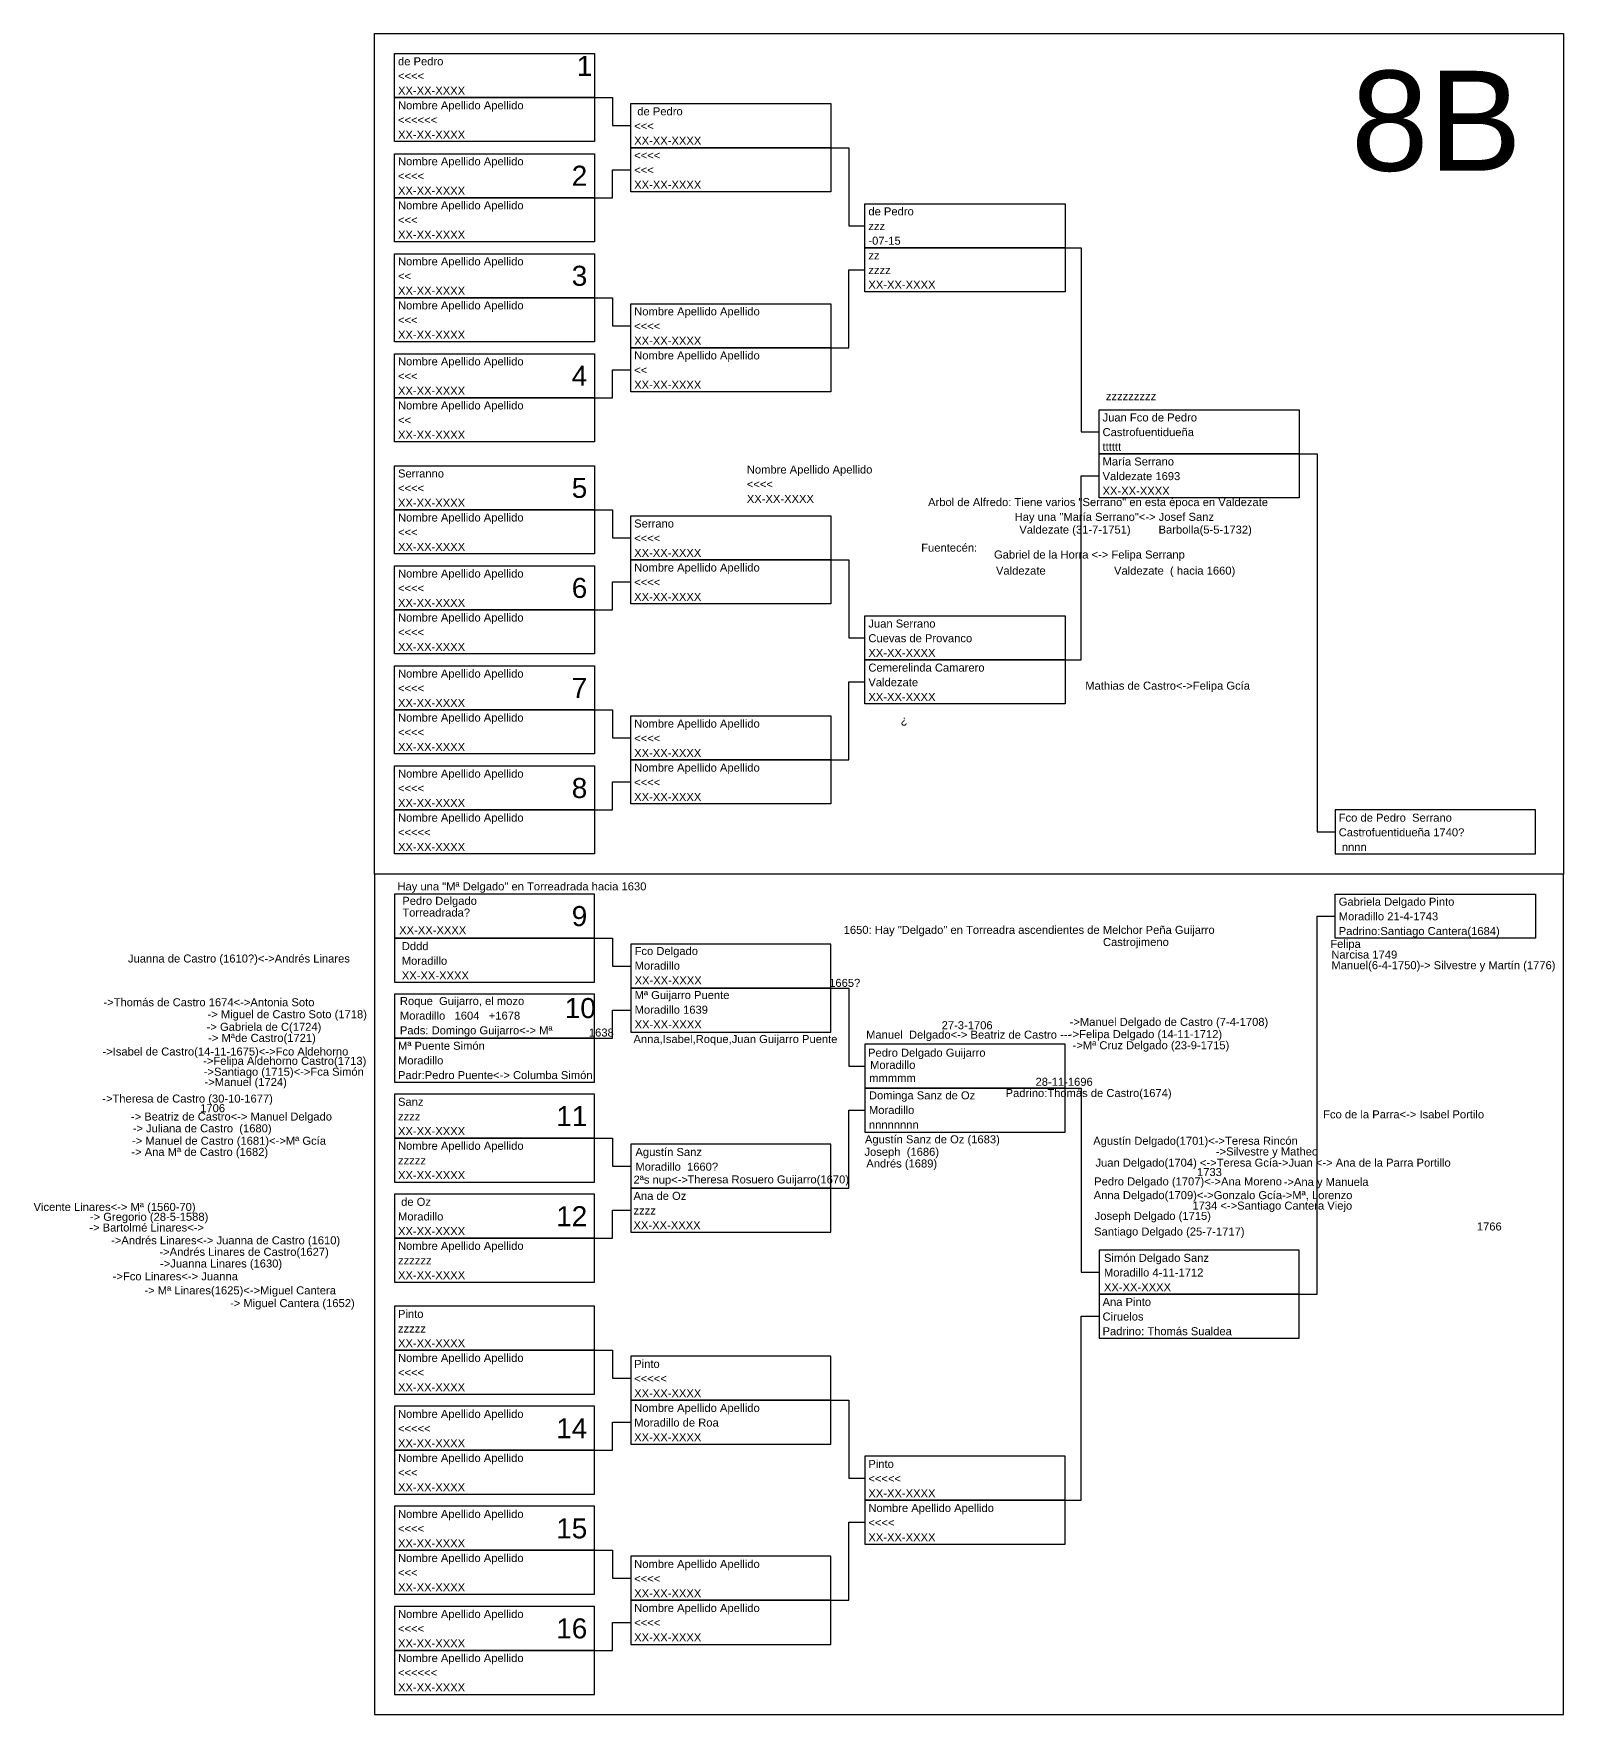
# Model space of a CAD drawing. Header units: millimetres. Extents: x -16844 to 23151, y -8543 to 4892.
# Drawn here: x -3154.5 to -2772.3, y -1000 to -580 of the extents above; entities that cross this region are included whole.
import ezdxf
from ezdxf.enums import TextEntityAlignment as Align

# ---------------------------------------------------------------- set-up
doc = ezdxf.new("R2010")
doc.units = ezdxf.units.MM
doc.layers.add('Guijarro', color=90, linetype='Continuous')
doc.styles.add('Arial', font='arial.ttf', dxfattribs={"height": 0.01})

# ---------------------------------------------------------------- blocks, each defined once
blk = doc.blocks.new('Hoja superior')
for points in [[(0, 210), (297, 210), (297, 0), (0, 0)], [(5, 205), (55, 205), (55, 194), (5, 194)], [(5, 194), (55, 194), (55, 183), (5, 183)], [(64, 192.5), (114, 192.5), (114, 181.5), (64, 181.5)], [(64, 181.5), (114, 181.5), (114, 170.5), (64, 170.5)], [(5, 180), (55, 180), (55, 169), (5, 169)], [(5, 169), (55, 169), (55, 158), (5, 158)], [(122.5, 167.5), (172.5, 167.5), (172.5, 156.5), (122.5, 156.5)], [(122.5, 156.5), (172.5, 156.5), (172.5, 145.5), (122.5, 145.5)], [(5, 155), (55, 155), (55, 144), (5, 144)], [(5, 144), (55, 144), (55, 133), (5, 133)], [(64, 142.5), (114, 142.5), (114, 131.5), (64, 131.5)], [(64, 131.5), (114, 131.5), (114, 120.5), (64, 120.5)], [(5, 130), (55, 130), (55, 119), (5, 119)], [(5, 119), (55, 119), (55, 108), (5, 108)], [(181, 116), (231, 116), (231, 105), (181, 105)], [(181, 105), (231, 105), (231, 94), (181, 94)], [(5, 102), (55, 102), (55, 91), (5, 91)], [(5, 91), (55, 91), (55, 80), (5, 80)], [(64, 89.5), (114, 89.5), (114, 78.5), (64, 78.5)], [(5, 77), (55, 77), (55, 66), (5, 66)], [(64, 78.5), (114, 78.5), (114, 67.5), (64, 67.5)], [(5, 66), (55, 66), (55, 55), (5, 55)], [(122.5, 64.5), (172.5, 64.5), (172.5, 53.5), (122.5, 53.5)], [(5, 52), (55, 52), (55, 41), (5, 41)], [(122.5, 53.5), (172.5, 53.5), (172.5, 42.5), (122.5, 42.5)], [(5, 41), (55, 41), (55, 30), (5, 30)], [(64, 39.5), (114, 39.5), (114, 28.5), (64, 28.5)], [(5, 27), (55, 27), (55, 16), (5, 16)], [(64, 28.5), (114, 28.5), (114, 17.5), (64, 17.5)], [(5, 16), (55, 16), (55, 5), (5, 5)], [(240, 5), (290, 5), (290, 16), (240, 16)]]:
    blk.add_lwpolyline(points, close=True)
for points in [[(55, 194), (59.5, 194), (59.5, 187), (64, 187)], [(114, 181.5), (118.5, 181.5), (118.5, 162), (122.5, 162)], [(55, 169), (59.5, 169), (59.5, 176), (64, 176)], [(172.5, 156.5), (176.5, 156.5), (176.5, 110.5), (181, 110.5)], [(114, 131.5), (118.5, 131.5), (118.5, 151), (122.5, 151)], [(55, 144), (59.5, 144), (59.5, 137), (64, 137)], [(55, 119), (59.5, 119), (59.5, 126), (64, 126)], [(231, 105), (235.5, 105), (235.5, 10.5), (240, 10.5)], [(172.5, 53.5), (176.5, 53.5), (176.5, 99.5), (181, 99.5)], [(55, 91), (59.5, 91), (59.5, 84), (64, 84)], [(114, 78.5), (118.5, 78.5), (118.5, 59), (122.5, 59)], [(55, 66), (59.5, 66), (59.5, 73), (64, 73)], [(114, 28.5), (118.5, 28.5), (118.5, 48), (122.5, 48)], [(55, 41), (59.5, 41), (59.5, 34), (64, 34)], [(55, 16), (59.5, 16), (59.5, 23), (64, 23)]]:
    blk.add_lwpolyline(points)
blk = doc.blocks.new('Hoja inferior')
for points in [[(0, -210), (297, -210), (297, 0), (0, 0)], [(5, -16), (55, -16), (55, -5), (5, -5)], [(240, -5), (290, -5), (290, -16), (240, -16)], [(5, -27), (55, -27), (55, -16), (5, -16)], [(64, -28.5), (114, -28.5), (114, -17.5), (64, -17.5)], [(64, -39.5), (114, -39.5), (114, -28.5), (64, -28.5)], [(5, -41), (55, -41), (55, -30), (5, -30)], [(5, -52), (55, -52), (55, -41), (5, -41)], [(122.5, -53.5), (172.5, -53.5), (172.5, -42.5), (122.5, -42.5)], [(122.5, -64.5), (172.5, -64.5), (172.5, -53.5), (122.5, -53.5)], [(5, -66), (55, -66), (55, -55), (5, -55)], [(5, -77), (55, -77), (55, -66), (5, -66)], [(64, -78.5), (114, -78.5), (114, -67.5), (64, -67.5)], [(64, -89.5), (114, -89.5), (114, -78.5), (64, -78.5)], [(5, -91), (55, -91), (55, -80), (5, -80)], [(5, -102), (55, -102), (55, -91), (5, -91)], [(181, -105), (231, -105), (231, -94), (181, -94)], [(5, -119), (55, -119), (55, -108), (5, -108)], [(181, -116), (231, -116), (231, -105), (181, -105)], [(5, -130), (55, -130), (55, -119), (5, -119)], [(64, -131.5), (114, -131.5), (114, -120.5), (64, -120.5)], [(5, -144), (55, -144), (55, -133), (5, -133)], [(64, -142.5), (114, -142.5), (114, -131.5), (64, -131.5)], [(5, -155), (55, -155), (55, -144), (5, -144)], [(122.5, -156.5), (172.5, -156.5), (172.5, -145.5), (122.5, -145.5)], [(5, -169), (55, -169), (55, -158), (5, -158)], [(122.5, -167.5), (172.5, -167.5), (172.5, -156.5), (122.5, -156.5)], [(5, -180), (55, -180), (55, -169), (5, -169)], [(64, -181.5), (114, -181.5), (114, -170.5), (64, -170.5)], [(5, -194), (55, -194), (55, -183), (5, -183)], [(64, -192.5), (114, -192.5), (114, -181.5), (64, -181.5)], [(5, -205), (55, -205), (55, -194), (5, -194)]]:
    blk.add_lwpolyline(points, close=True)
for points in [[(231, -105), (235.5, -105), (235.5, -10.5), (240, -10.5)], [(55, -16), (59.5, -16), (59.5, -23), (64, -23)], [(114, -28.5), (118.5, -28.5), (118.5, -48), (122.5, -48)], [(55, -41), (59.5, -41), (59.5, -34), (64, -34)], [(172.5, -53.5), (176.5, -53.5), (176.5, -99.5), (181, -99.5)], [(114, -78.5), (118.5, -78.5), (118.5, -59), (122.5, -59)], [(55, -66), (59.5, -66), (59.5, -73), (64, -73)], [(55, -91), (59.5, -91), (59.5, -84), (64, -84)], [(172.5, -156.5), (176.5, -156.5), (176.5, -110.5), (181, -110.5)], [(55, -119), (59.5, -119), (59.5, -126), (64, -126)], [(114, -131.5), (118.5, -131.5), (118.5, -151), (122.5, -151)], [(55, -144), (59.5, -144), (59.5, -137), (64, -137)], [(114, -181.5), (118.5, -181.5), (118.5, -162), (122.5, -162)], [(55, -169), (59.5, -169), (59.5, -176), (64, -176)], [(55, -194), (59.5, -194), (59.5, -187), (64, -187)]]:
    blk.add_lwpolyline(points)
blk = doc.blocks.new('Casilla')
at = {"style": 'Arial'}
for tag, p in [('NOMBRE', (0.88, 8.08)), ('LUGAR_NACIMIENTO', (0.88, 4.42)), ('FECHA', (0.88, 0.75))]:
    blk.add_attdef(tag, p, '', height=2, dxfattribs=at)
blk = doc.blocks.new('Hermanos')
at = {"style": 'Arial'}
blk.add_attdef('NOMBRE', (0, 0), '', height=2, dxfattribs=at)

msp = doc.modelspace()

# ---------------------------------------------------------------- block references
for name, p, values in [('Casilla', (-3064.33, -596), {'NOMBRE': 'de Pedro', 'LUGAR_NACIMIENTO': '<<<<', 'FECHA': 'XX-XX-XXXX'}), ('Casilla', (-3064.33, -607), {'NOMBRE': 'Nombre Apellido Apellido', 'LUGAR_NACIMIENTO': '<<<<<<', 'FECHA': 'XX-XX-XXXX'}), ('Casilla', (-3005.33, -608.5), {'NOMBRE': ' de Pedro', 'LUGAR_NACIMIENTO': '<<<', 'FECHA': 'XX-XX-XXXX'}), ('Casilla', (-3064.33, -621), {'NOMBRE': 'Nombre Apellido Apellido', 'LUGAR_NACIMIENTO': '<<<<', 'FECHA': 'XX-XX-XXXX'}), ('Casilla', (-3005.33, -619.5), {'NOMBRE': '<<<<', 'LUGAR_NACIMIENTO': '<<<', 'FECHA': 'XX-XX-XXXX'}), ('Casilla', (-3064.33, -632), {'NOMBRE': 'Nombre Apellido Apellido', 'LUGAR_NACIMIENTO': '<<<', 'FECHA': 'XX-XX-XXXX'}), ('Casilla', (-2946.83, -633.5), {'NOMBRE': 'de Pedro', 'LUGAR_NACIMIENTO': 'zzz', 'FECHA': '-07-15'}), ('Casilla', (-3064.33, -646), {'NOMBRE': 'Nombre Apellido Apellido', 'LUGAR_NACIMIENTO': '<<', 'FECHA': 'XX-XX-XXXX'}), ('Casilla', (-2946.83, -644.5), {'NOMBRE': 'zz', 'LUGAR_NACIMIENTO': 'zzzz', 'FECHA': 'XX-XX-XXXX'}), ('Casilla', (-3064.33, -657), {'NOMBRE': 'Nombre Apellido Apellido', 'LUGAR_NACIMIENTO': '<<<', 'FECHA': 'XX-XX-XXXX'}), ('Casilla', (-3005.33, -658.5), {'NOMBRE': 'Nombre Apellido Apellido', 'LUGAR_NACIMIENTO': '<<<<', 'FECHA': 'XX-XX-XXXX'}), ('Casilla', (-3005.33, -669.5), {'NOMBRE': 'Nombre Apellido Apellido', 'LUGAR_NACIMIENTO': '<<', 'FECHA': 'XX-XX-XXXX'}), ('Casilla', (-3064.33, -671), {'NOMBRE': 'Nombre Apellido Apellido', 'LUGAR_NACIMIENTO': '<<<', 'FECHA': 'XX-XX-XXXX'}), ('Casilla', (-3064.33, -682), {'NOMBRE': 'Nombre Apellido Apellido', 'LUGAR_NACIMIENTO': '<<', 'FECHA': 'XX-XX-XXXX'}), ('Hermanos', (-2886.62, -671.6), {'NOMBRE': 'zzzzzzzzz'}), ('Casilla', (-2888.33, -685), {'NOMBRE': 'Juan Fco de Pedro', 'LUGAR_NACIMIENTO': 'Castrofuentidueña ', 'FECHA': 'tttttt'}), ('Casilla', (-2977.19, -698.01), {'NOMBRE': 'Nombre Apellido Apellido', 'LUGAR_NACIMIENTO': '<<<<', 'FECHA': 'XX-XX-XXXX'}), ('Casilla', (-2888.33, -696), {'NOMBRE': 'María Serrano  ', 'LUGAR_NACIMIENTO': 'Valdezate 1693', 'FECHA': 'XX-XX-XXXX'}), ('Casilla', (-3064.33, -699), {'NOMBRE': 'Serranno', 'LUGAR_NACIMIENTO': '<<<<', 'FECHA': 'XX-XX-XXXX'}), ('Hermanos', (-2931.03, -698.07), {'NOMBRE': 'Arbol de Alfredo: Tiene varios "Serrano" en esta época en Valdezate'}), ('Casilla', (-3064.33, -710), {'NOMBRE': 'Nombre Apellido Apellido', 'LUGAR_NACIMIENTO': '<<<', 'FECHA': 'XX-XX-XXXX'}), ('Casilla', (-3005.33, -711.5), {'NOMBRE': 'Serrano', 'LUGAR_NACIMIENTO': '<<<<', 'FECHA': 'XX-XX-XXXX'}), ('Hermanos', (-2909.41, -701.75), {'NOMBRE': 'Hay una "María Serrano"<-> Josef Sanz'}), ('Hermanos', (-2912.12, -704.94), {'NOMBRE': '     Valdezate (31-7-1751)         Barbolla(5-5-1732)'}), ('Hermanos', (-2932.75, -709.45), {'NOMBRE': 'Fuentecén:'}), ('Hermanos', (-2914.57, -711.17), {'NOMBRE': 'Gabriel de la Horra <-> Felipa Serranp'}), ('Casilla', (-3064.33, -724), {'NOMBRE': 'Nombre Apellido Apellido', 'LUGAR_NACIMIENTO': '<<<<', 'FECHA': 'XX-XX-XXXX'}), ('Casilla', (-3005.33, -722.5), {'NOMBRE': 'Nombre Apellido Apellido', 'LUGAR_NACIMIENTO': '<<<<', 'FECHA': 'XX-XX-XXXX'}), ('Hermanos', (-2914.08, -715.19), {'NOMBRE': 'Valdezate                      Valdezate  ( hacia 1660)'}), ('Casilla', (-3064.33, -735), {'NOMBRE': 'Nombre Apellido Apellido', 'LUGAR_NACIMIENTO': '<<<<', 'FECHA': 'XX-XX-XXXX'}), ('Casilla', (-3064.33, -749), {'NOMBRE': 'Nombre Apellido Apellido', 'LUGAR_NACIMIENTO': '<<<<', 'FECHA': 'XX-XX-XXXX'}), ('Casilla', (-3064.33, -760), {'NOMBRE': 'Nombre Apellido Apellido', 'LUGAR_NACIMIENTO': '<<<<', 'FECHA': 'XX-XX-XXXX'}), ('Casilla', (-3005.33, -761.5), {'NOMBRE': 'Nombre Apellido Apellido', 'LUGAR_NACIMIENTO': '<<<<', 'FECHA': 'XX-XX-XXXX'}), ('Casilla', (-3064.33, -774), {'NOMBRE': 'Nombre Apellido Apellido', 'LUGAR_NACIMIENTO': '<<<<', 'FECHA': 'XX-XX-XXXX'}), ('Casilla', (-3005.33, -772.5), {'NOMBRE': 'Nombre Apellido Apellido', 'LUGAR_NACIMIENTO': '<<<<', 'FECHA': 'XX-XX-XXXX'}), ('Casilla', (-3064.33, -785), {'NOMBRE': 'Nombre Apellido Apellido', 'LUGAR_NACIMIENTO': '<<<<<', 'FECHA': 'XX-XX-XXXX'}), ('Casilla', (-2829.33, -785), {'NOMBRE': 'Fco de Pedro  Serrano', 'LUGAR_NACIMIENTO': 'Castrofuentidueña 1740?', 'FECHA': ' nnnn'}), ('Hermanos', (-3063.59, -794.09), {'NOMBRE': 'Hay una "Mª Delgado" en Torreadrada hacia 1630'}), ('Casilla', (-2829.33, -806), {'NOMBRE': 'Gabriela Delgado Pinto', 'LUGAR_NACIMIENTO': 'Moradillo 21-4-1743', 'FECHA': 'Padrino:Santiago Cantera(1684)'}), ('Hermanos', (-2952.12, -804.96), {'NOMBRE': '1650: Hay "Delgado" en Torreadra ascendientes de Melchor Peña Guijarro'}), ('Hermanos', (-2831.33, -808.46), {'NOMBRE': ' Felipa'}), ('Casilla', (-3063.38, -817.1), {'NOMBRE': 'Dddd', 'LUGAR_NACIMIENTO': 'Moradillo', 'FECHA': 'XX-XX-XXXX'}), ('Casilla', (-3005.23, -818.32), {'NOMBRE': 'Fco Delgado', 'LUGAR_NACIMIENTO': 'Moradillo', 'FECHA': 'XX-XX-XXXX'}), ('Hermanos', (-2830.3, -811.13), {'NOMBRE': 'Narcisa 1749'}), ('Hermanos', (-2831.83, -813.79), {'NOMBRE': '  Manuel(6-4-1750)-> Silvestre y Martín (1776)'}), ('Hermanos', (-2955.74, -818.21), {'NOMBRE': '1665?'}), ('Casilla', (-3063.86, -830.81), {'NOMBRE': 'Roque  Guijarro, el mozo', 'LUGAR_NACIMIENTO': 'Moradillo   1604   +1678', 'FECHA': 'Pads: Domingo Guijarro<-> Mª'}), ('Hermanos', (-3151.62, -829.19), {'NOMBRE': '                                                    -> Gabriela de C(1724)'}), ('Hermanos', (-3111.04, -826.04), {'NOMBRE': '-> Miguel de Castro Soto (1718)'}), ('Hermanos', (-2927.65, -828.79), {'NOMBRE': '27-3-1706'}), ('Hermanos', (-2895.67, -827.95), {'NOMBRE': '->Manuel Delgado de Castro (7-4-1708)'}), ('Hermanos', (-3110.87, -831.95), {'NOMBRE': '-> Mªde Castro(1721)'}), ('Hermanos', (-3015.76, -830.62), {'NOMBRE': '1638   '}), ('Hermanos', (-2946.52, -831.14), {'NOMBRE': 'Manuel  Delgado<-> Beatriz de Castro ---'}), ('Hermanos', (-2895.86, -831.01), {'NOMBRE': '->Felipa Delgado (14-11-1712) '}), ('Hermanos', (-3112.13, -837.69), {'NOMBRE': '->Felipa Aldehorno Castro(1713)'}), ('Casilla', (-3064.33, -842), {'NOMBRE': 'Mª Puente Simón', 'LUGAR_NACIMIENTO': 'Moradillo', 'FECHA': 'Padr:Pedro Puente<-> Columba Simón'}), ('Hermanos', (-2946.03, -835.65), {'NOMBRE': 'Pedro Delgado Guijarro'}), ('Hermanos', (-2894.94, -833.79), {'NOMBRE': '->Mª Cruz Delgado (23-9-1715) '}), ('Hermanos', (-3142.24, -840.41), {'NOMBRE': '                                       ->Santiago (1715)<->Fca Simón'}), ('Hermanos', (-2945.53, -838.7), {'NOMBRE': 'Moradillo'}), ('Hermanos', (-3111.79, -842.98), {'NOMBRE': '->Manuel (1724)'}), ('Hermanos', (-2945.74, -841.98), {'NOMBRE': 'mmmmm'}), ('Hermanos', (-2904.19, -842.93), {'NOMBRE': '28-11-1696'}), ('Hermanos', (-3112.87, -849.52), {'NOMBRE': '1706'}), ('Casilla', (-3064.33, -856), {'NOMBRE': 'Sanz', 'LUGAR_NACIMIENTO': 'zzzz', 'FECHA': 'XX-XX-XXXX'}), ('Casilla', (-2946.69, -854.39), {'NOMBRE': 'Dominga Sanz de Oz', 'LUGAR_NACIMIENTO': 'Moradillo', 'FECHA': 'nnnnnnnn'}), ('Hermanos', (-3130.17, -851.61), {'NOMBRE': '-> Beatriz de Castro<-> Manuel Delgado'}), ('Hermanos', (-3129.73, -854.55), {'NOMBRE': '-> Juliana de Castro  (1680)'}), ('Hermanos', (-2836.23, -851.06), {'NOMBRE': '     Fco de la Parra<-> Isabel Portilo'}), ('Hermanos', (-3130.68, -857.66), {'NOMBRE': ' -> Manuel de Castro (1681)<->Mª Gcía'}), ('Hermanos', (-2889.78, -857.67), {'NOMBRE': 'Agustín Delgado(1701)<->Teresa Rincón'}), ('Hermanos', (-3130.07, -860.44), {'NOMBRE': '-> Ana Mª de Castro (1682)'}), ('Casilla', (-3064.33, -867), {'NOMBRE': 'Nombre Apellido Apellido', 'LUGAR_NACIMIENTO': 'zzzzz', 'FECHA': 'XX-XX-XXXX'}), ('Hermanos', (-2889.22, -863.13), {'NOMBRE': 'Juan Delgado(1704) <->Teresa Gcía->Juan <-> Ana de la Parra Portillo'}), ('Hermanos', (-2859.14, -860.34), {'NOMBRE': '->Silvestre y Matheo'}), ('Hermanos', (-2864.63, -865.48), {'NOMBRE': ' 1733'}), ('Hermanos', (-2890.44, -871.25), {'NOMBRE': ' Anna Delgado(1709)<->Gonzalo Gcía->Mª, Lorenzo'}), ('Hermanos', (-2890.32, -867.82), {'NOMBRE': ' Pedro Delgado (1707)<->Ana Moreno'}), ('Hermanos', (-2842.2, -867.94), {'NOMBRE': '->Ana y Manuela'}), ('Casilla', (-3064.33, -881), {'NOMBRE': ' de Oz', 'LUGAR_NACIMIENTO': 'Moradillo', 'FECHA': 'XX-XX-XXXX'}), ('Hermanos', (-2890.19, -876.44), {'NOMBRE': ' Joseph Delgado (1715)'}), ('Hermanos', (-2793.95, -879.08), {'NOMBRE': '1766'}), ('Hermanos', (-3135.12, -882.54), {'NOMBRE': '->Andrés Linares<-> Juanna de Castro (1610)'}), ('Casilla', (-3064.33, -892), {'NOMBRE': 'Nombre Apellido Apellido', 'LUGAR_NACIMIENTO': 'zzzzzz', 'FECHA': 'XX-XX-XXXX'}), ('Hermanos', (-2890.34, -880.34), {'NOMBRE': ' Santiago Delgado (25-7-1717)'}), ('Casilla', (-2887.98, -895), {'NOMBRE': 'Simón Delgado Sanz', 'LUGAR_NACIMIENTO': 'Moradillo 4-11-1712', 'FECHA': 'XX-XX-XXXX'}), ('Casilla', (-2888.33, -906), {'NOMBRE': 'Ana Pinto', 'LUGAR_NACIMIENTO': 'Ciruelos ', 'FECHA': 'Padrino: Thomás Sualdea'}), ('Casilla', (-3064.33, -909), {'NOMBRE': 'Pinto', 'LUGAR_NACIMIENTO': 'zzzzz', 'FECHA': 'XX-XX-XXXX'}), ('Casilla', (-3064.33, -920), {'NOMBRE': 'Nombre Apellido Apellido', 'LUGAR_NACIMIENTO': '<<<<', 'FECHA': 'XX-XX-XXXX'}), ('Casilla', (-3005.33, -921.5), {'NOMBRE': 'Pinto', 'LUGAR_NACIMIENTO': '<<<<<', 'FECHA': 'XX-XX-XXXX'}), ('Casilla', (-3064.33, -934), {'NOMBRE': 'Nombre Apellido Apellido', 'LUGAR_NACIMIENTO': '<<<<<', 'FECHA': 'XX-XX-XXXX'}), ('Casilla', (-3005.33, -932.5), {'NOMBRE': 'Nombre Apellido Apellido', 'LUGAR_NACIMIENTO': 'Moradillo de Roa', 'FECHA': 'XX-XX-XXXX'}), ('Casilla', (-3064.33, -945), {'NOMBRE': 'Nombre Apellido Apellido', 'LUGAR_NACIMIENTO': '<<<', 'FECHA': 'XX-XX-XXXX'}), ('Casilla', (-2946.83, -946.5), {'NOMBRE': 'Pinto', 'LUGAR_NACIMIENTO': '<<<<<', 'FECHA': 'XX-XX-XXXX'}), ('Casilla', (-3064.33, -959), {'NOMBRE': 'Nombre Apellido Apellido', 'LUGAR_NACIMIENTO': '<<<<', 'FECHA': 'XX-XX-XXXX'}), ('Casilla', (-2946.83, -957.5), {'NOMBRE': 'Nombre Apellido Apellido', 'LUGAR_NACIMIENTO': '<<<<', 'FECHA': 'XX-XX-XXXX'}), ('Casilla', (-3064.33, -970), {'NOMBRE': 'Nombre Apellido Apellido', 'LUGAR_NACIMIENTO': '<<<', 'FECHA': 'XX-XX-XXXX'}), ('Casilla', (-3005.33, -971.5), {'NOMBRE': 'Nombre Apellido Apellido', 'LUGAR_NACIMIENTO': '<<<<', 'FECHA': 'XX-XX-XXXX'}), ('Casilla', (-3064.33, -984), {'NOMBRE': 'Nombre Apellido Apellido', 'LUGAR_NACIMIENTO': '<<<<', 'FECHA': 'XX-XX-XXXX'}), ('Casilla', (-3005.33, -982.5), {'NOMBRE': 'Nombre Apellido Apellido', 'LUGAR_NACIMIENTO': '<<<<', 'FECHA': 'XX-XX-XXXX'}), ('Casilla', (-3064.33, -995), {'NOMBRE': 'Nombre Apellido Apellido', 'LUGAR_NACIMIENTO': '<<<<<<', 'FECHA': 'XX-XX-XXXX'})]:
    msp.add_blockref(name, p).add_auto_attribs(values)
ref = msp.add_blockref('Casilla', (-2946.83, -736.5))
ref.add_attrib('NOMBRE', 'Juan Serrano', (-2945.95, -728.42), dxfattribs={"color": 2, "height": 2, "style": 'Arial'})
ref.add_attrib('LUGAR_NACIMIENTO', 'Cuevas de Provanco', (-2945.95, -732.08), dxfattribs={"height": 2, "style": 'Arial'})
ref.add_attrib('FECHA', 'XX-XX-XXXX', (-2945.95, -735.75), dxfattribs={"height": 2, "style": 'Arial'})
ref = msp.add_blockref('Casilla', (-2946.83, -747.5))
ref.add_attrib('NOMBRE', 'Cemerelinda Camarero', (-2945.95, -739.42), dxfattribs={"color": 2, "height": 2, "style": 'Arial'})
ref.add_attrib('LUGAR_NACIMIENTO', 'Valdezate', (-2945.95, -743.08), dxfattribs={"height": 2, "style": 'Arial'})
ref.add_attrib('FECHA', 'XX-XX-XXXX', (-2945.95, -746.75), dxfattribs={"height": 2, "style": 'Arial'})
ref = msp.add_blockref('Casilla', (-2892.65, -752.02))
ref.add_attrib('NOMBRE', 'Mathias de Castro<->Felipa Gcía', (-2891.77, -743.94), dxfattribs={"color": 254, "height": 2, "style": 'Arial'})
ref = msp.add_blockref('Hermanos', (-2937.87, -752.46))
ref.add_attrib('NOMBRE', '¿', (-2937.87, -752.46), dxfattribs={"color": 1, "height": 2, "style": 'Arial'})
ref = msp.add_blockref('Casilla', (-3064.03, -805.79))
ref.add_attrib('NOMBRE', ' Pedro Delgado', (-3063.16, -797.7), dxfattribs={"height": 2, "style": 'Arial'})
ref.add_attrib('FECHA', 'XX-XX-XXXX', (-3063.16, -805.04), dxfattribs={"height": 2, "style": 'Arial'})
ref = msp.add_blockref('Hermanos', (-3062.38, -800.63))
ref.add_attrib('NOMBRE', 'Torreadrada?', (-3062.38, -800.63), dxfattribs={"color": 1, "height": 2, "style": 'Arial'})
ref = msp.add_blockref('Hermanos', (-2887.35, -807.99))
ref.add_attrib('NOMBRE', 'Castrojimeno ', (-2887.35, -807.99), dxfattribs={"color": 160, "height": 2, "style": 'Arial'})
ref = msp.add_blockref('Hermanos', (-3130.91, -812.12))
ref.add_attrib('NOMBRE', 'Juanna de Castro (1610?)<->Andrés Linares', (-3130.91, -812.12), dxfattribs={"color": 9, "height": 2, "style": 'Arial'})
ref = msp.add_blockref('Hermanos', (-3137.05, -823.05))
ref.add_attrib('NOMBRE', '->Thomás de Castro 1674<->Antonia Soto', (-3137.05, -823.05), dxfattribs={"color": 9, "height": 2, "style": 'Arial'})
ref = msp.add_blockref('Casilla', (-3005.23, -829.33))
ref.add_attrib('NOMBRE', 'Mª Guijarro Puente', (-3004.35, -821.24), dxfattribs={"color": 1, "height": 2, "style": 'Arial'})
ref.add_attrib('LUGAR_NACIMIENTO', 'Moradillo 1639     ', (-3004.35, -824.91), dxfattribs={"height": 2, "style": 'Arial'})
ref.add_attrib('FECHA', 'XX-XX-XXXX', (-3004.35, -828.58), dxfattribs={"height": 2, "style": 'Arial'})
ref = msp.add_blockref('Casilla', (-3005.5, -832.99))
ref.add_attrib('FECHA', 'Anna,Isabel,Roque,Juan Guijarro Puente', (-3004.62, -832.24), dxfattribs={"height": 2, "style": 'Arial'})
ref = msp.add_blockref('Hermanos', (-3137.28, -835.36))
ref.add_attrib('NOMBRE', '->Isabel de Castro(14-11-1675)<->Fco Aldehorno', (-3137.28, -835.36), dxfattribs={"color": 9, "height": 2, "style": 'Arial'})
ref = msp.add_blockref('Casilla', (-2912.53, -846.48))
ref.add_attrib('FECHA', 'Padrino:Thomás de Castro(1674)', (-2911.66, -845.73), dxfattribs={"height": 2, "style": 'Arial'})
ref = msp.add_blockref('Hermanos', (-3138.11, -847.12))
ref.add_attrib('NOMBRE', ' ->Theresa de Castro (30-10-1677)', (-3138.11, -847.12), dxfattribs={"color": 9, "height": 2, "style": 'Arial'})
ref = msp.add_blockref('Casilla', (-2947.69, -865.39))
ref.add_attrib('NOMBRE', 'Agustín Sanz de Oz (1683)', (-2946.81, -857.3), dxfattribs={"height": 2, "style": 'Arial'})
ref = msp.add_blockref('Casilla', (-3005.02, -868.55))
ref.add_attrib('NOMBRE', 'Agustín Sanz', (-3004.14, -860.46), dxfattribs={"color": 0, "height": 2, "style": 'Arial'})
ref.add_attrib('LUGAR_NACIMIENTO', 'Moradillo  1660?', (-3004.14, -864.13), dxfattribs={"height": 2, "style": 'Arial'})
ref = msp.add_blockref('Casilla', (-2947.81, -868.5))
ref.add_attrib('NOMBRE', 'Joseph  (1686)', (-2946.93, -860.42), dxfattribs={"height": 2, "style": 'Arial'})
ref = msp.add_blockref('Casilla', (-2947.34, -871.43))
ref.add_attrib('NOMBRE', 'Andrés (1689)', (-2946.47, -863.34), dxfattribs={"height": 2, "style": 'Arial'})
ref = msp.add_blockref('Casilla', (-3005.5, -879.51))
ref.add_attrib('NOMBRE', 'Ana de Oz', (-3004.62, -871.43), dxfattribs={"color": 0, "height": 2, "style": 'Arial'})
ref.add_attrib('LUGAR_NACIMIENTO', 'zzzz', (-3004.62, -875.1), dxfattribs={"height": 2, "style": 'Arial'})
ref.add_attrib('FECHA', 'XX-XX-XXXX', (-3004.62, -878.76), dxfattribs={"height": 2, "style": 'Arial'})
ref = msp.add_blockref('Hermanos', (-3004.63, -867.39))
ref.add_attrib('NOMBRE', '2ªs nup<->', (-3004.63, -867.39), dxfattribs={"color": 0, "height": 2, "style": 'Arial'})
ref = msp.add_blockref('Hermanos', (-2991.16, -867.32))
ref.add_attrib('NOMBRE', 'Theresa Rosuero Guijarro(1670) ', (-2991.16, -867.32), dxfattribs={"color": 0, "height": 2, "style": 'Arial'})
ref = msp.add_blockref('Hermanos', (-3162.25, -874.2))
ref.add_attrib('NOMBRE', '          Vicente Linares<-> Mª (1560-70)', (-3162.25, -874.2), dxfattribs={"color": 3, "height": 2, "style": 'Arial'})
ref = msp.add_blockref('Hermanos', (-2878.98, -873.86))
ref.add_attrib('NOMBRE', '                  1734 <->Santiago Cantera Viejo', (-2878.98, -873.86), dxfattribs={"color": 123, "height": 2, "style": 'Arial'})
ref = msp.add_blockref('Hermanos', (-3140.57, -879.34))
ref.add_attrib('NOMBRE', '-> Bartolmé Linares<->', (-3140.57, -879.34), dxfattribs={"color": 3, "height": 2, "style": 'Arial'})
ref = msp.add_blockref('Hermanos', (-3140.42, -876.66))
ref.add_attrib('NOMBRE', '-> Gregorio (28-5-1588)', (-3140.42, -876.66), dxfattribs={"color": 4, "height": 2, "style": 'Arial'})
ref = msp.add_blockref('Hermanos', (-3123.06, -885.41))
ref.add_attrib('NOMBRE', '->Andrés Linares de Castro(1627)', (-3123.06, -885.41), dxfattribs={"color": 41, "height": 2, "style": 'Arial'})
ref = msp.add_blockref('Hermanos', (-3134.73, -891.53))
ref.add_attrib('NOMBRE', '->Fco Linares<-> Juanna', (-3134.73, -891.53), dxfattribs={"color": 3, "height": 2, "style": 'Arial'})
ref = msp.add_blockref('Hermanos', (-3122.91, -888.33))
ref.add_attrib('NOMBRE', '->Juanna Linares (1630)', (-3122.91, -888.33), dxfattribs={"color": 41, "height": 2, "style": 'Arial'})
ref = msp.add_blockref('Hermanos', (-3126.81, -895.04))
ref.add_attrib('NOMBRE', '-> Mª Linares(1625)<->Miguel Cantera', (-3126.81, -895.04), dxfattribs={"color": 3, "height": 2, "style": 'Arial'})
ref = msp.add_blockref('Hermanos', (-3126.36, -898.23))
ref.add_attrib('NOMBRE', '                           -> Miguel Cantera (1652)', (-3126.36, -898.23), dxfattribs={"color": 3, "height": 2, "style": 'Arial'})
at = {"layer": 'Guijarro'}
for name in ['Hoja superior', 'Hoja inferior']:
    msp.add_blockref(name, (-3069.33, -790), dxfattribs=at)

# ---------------------------------------------------------------- texts
at = {"style": 'Arial'}
for s, p in [('1', (-3014.91, -590.56)), ('2', (-3016.17, -618.01)), ('3', (-3016.17, -643.01)), ('4', (-3016.17, -668.01)), ('5', (-3016.17, -696.01)), ('6', (-3016.17, -721.01)), ('7', (-3016.17, -746.01)), ('8', (-3016.17, -771.01)), ('9', (-3016.17, -803.01)), ('10', (-3014.03, -826)), ('11', (-3016.17, -853.01)), ('12', (-3016.17, -878.01)), ('14', (-3016.17, -931.01)), ('15', (-3016.17, -956.01)), ('16', (-3016.17, -981.01))]:
    msp.add_text(s, height=5, dxfattribs=at).set_placement(p, align=Align.RIGHT)
at = {"layer": 'Guijarro', "style": 'Arial'}
msp.add_text('8B', height=25, dxfattribs=at).set_placement((-2782.71, -614.28), align=Align.RIGHT)

doc.saveas('drawing.dxf')
